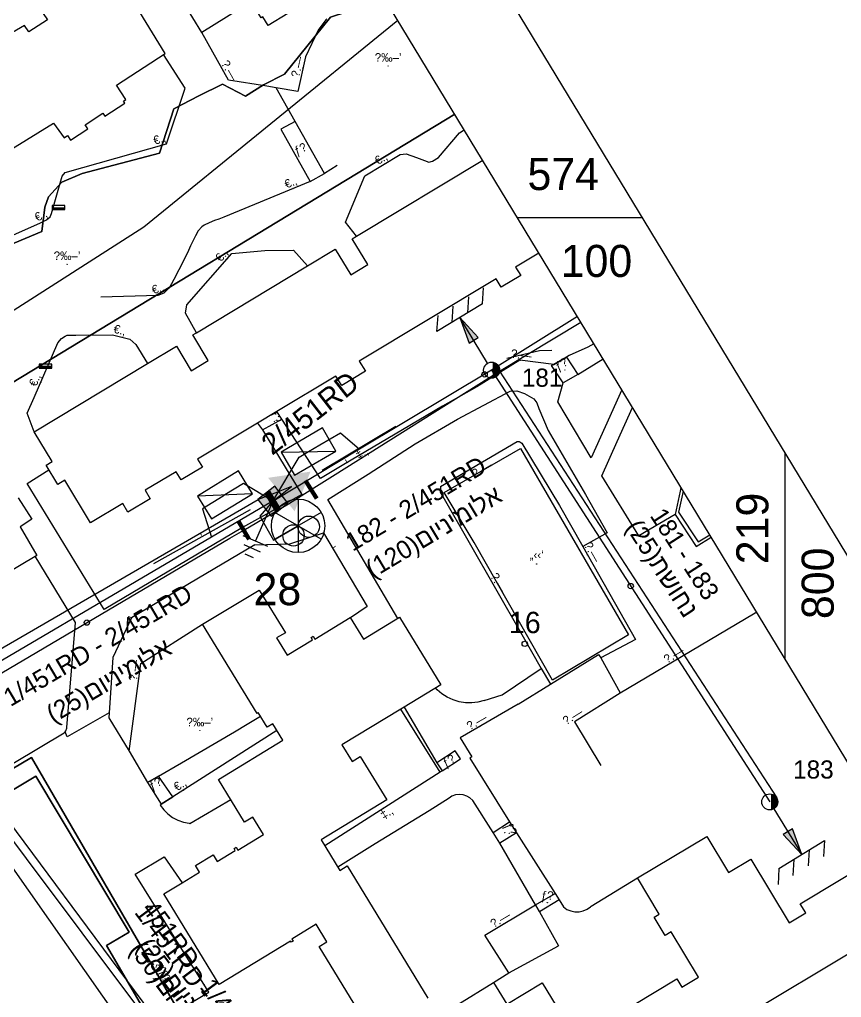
# Model space of a CAD drawing. Header units: metres. Extents: x 218299 to 220222, y 572714 to 574340.
# Drawn here: x 219728.4 to 219805.3, y 574027 to 574118.5 of the extents above; entities that cross this region are included whole.
import ezdxf
from ezdxf.enums import TextEntityAlignment as Align

# ---------------------------------------------------------------- set-up
doc = ezdxf.new("R2010")
doc.units = ezdxf.units.M
doc.header["$MEASUREMENT"] = 0
for name, color, linetype in [('1201', 7, 'Continuous'), ('1202', 7, 'Continuous'), ('1602', 44, 'Continuous'), ('1603', 44, 'Continuous'), ('6011', 10, 'Continuous'), ('6021', 110, 'Continuous'), ('6031', 254, 'Continuous'), ('6051', 100, 'CABLEAIREXIST'), ('6091', 102, 'CABLEUNDEXIST03'), ('6201', 7, 'Continuous'), ('6311', 7, 'Continuous'), ('6370', 7, 'Continuous'), ('6501', 7, 'Continuous'), ('6503', 7, 'Continuous'), ('6512', 7, 'Continuous'), ('6515', 7, 'Continuous'), ('65231', 1, 'Continuous'), ('6543', 7, 'Continuous'), ('6561', 7, 'Continuous'), ('6590', 7, 'Continuous'), ('6592', 7, 'Continuous'), ('6593', 7, 'Continuous'), ('6901', 3, 'Continuous'), ('A_POINTS', 2, 'Continuous'), ('M2200', 253, 'Continuous'), ('M2207', 253, 'Continuous'), ('M2401', 7, 'Continuous'), ('M2404', 7, 'Continuous'), ('M2407', 253, 'Continuous'), ('M2408', 253, 'Continuous'), ('M2412', 253, 'Continuous'), ('M2420', 253, 'Continuous'), ('M2601', 253, 'Continuous'), ('M2602', 253, 'Continuous'), ('M2604', 253, 'Continuous'), ('M2605', 253, 'Continuous'), ('M2804', 253, 'Continuous'), ('M5202', 253, 'Continuous')]:
    doc.layers.add(name, color=color, linetype=linetype)
doc.styles.add('HEBTXT', font='HEBTXT')
doc.styles.add('MAVAT_HEBTXT', font='HEBTXT')
doc.linetypes.add('CABLEAIREXIST', pattern='A,0.001,[202,elecad.shx,S=0.8,R=0,X=0,Y=0],-0.8,[203,elecad.shx,S=0.8,R=0,X=0,Y=0],-0.8', length=1.601)
doc.linetypes.add('CABLEUNDEXIST03', pattern='A,3.5,[222,elecad.shx,S=0.01,R=0,X=0,Y=0],1.5', length=5)

# ---------------------------------------------------------------- blocks, each defined once
blk = doc.blocks.new('6901')
at = {"layer": 'A_POINTS'}
blk.add_circle((0, 0), 0.25, dxfattribs=at)
at = {"color": 0, "style": 'HEBTXT', "flags": 1}
blk.add_attdef('CODE', (-2.918, 6.399), '', height=1.7, dxfattribs=at)
at = {"color": 0, "style": 'HEBTXT'}
for tag, p in [('PATH', (0.169, 4.708)), ('HTCH', (0.169, 2.708))]:
    blk.add_attdef(tag, text='', height=1.7, dxfattribs=at).set_placement(p, align=Align.MIDDLE_CENTER)
blk = doc.blocks.new('6515')
at = {"color": 0, "const_width": 0.4}
blk.add_lwpolyline([(0, 1), (0, -1)], dxfattribs=at)
at = {"color": 0, "style": 'HEBTXT', "flags": 1}
for tag, p in [('POLE_NUM', (0.583, 1.177)), ('POLE_TYPE', (0.591, -1.226))]:
    blk.add_attdef(tag, p, '', height=1.7, dxfattribs=at)
blk = doc.blocks.new('6201')
at = {"color": 0}
blk.add_solid([(-2, 1), (2, 1), (0, 4.464)], dxfattribs=at)
at = {"color": 0, "style": 'HEBTXT'}
for tag, p, height in [('TRN_NAME', (2.777, 4.893), 3), ('POWER', (2.777, 1.493), 2)]:
    blk.add_attdef(tag, p, '', height=height, dxfattribs=at)
blk = doc.blocks.new('6503')
at = {"color": 0}
blk.add_line((-2.25, 1.25), (2.25, -1.25), dxfattribs=at)
blk.add_lwpolyline([(-2.25, -1.25), (2.25, -1.25), (2.25, 1.25), (-2.25, 1.25)], close=True, dxfattribs=at)
at = {"color": 0, "style": 'HEBTXT', "flags": 1}
blk.add_attdef('FUSE_SIZE', text='', height=1.5, dxfattribs=at).set_placement((0, 2.782), align=Align.MIDDLE_CENTER)
for tag, p in [('POLE_NUM', (-6.276, -3.363)), ('POLE_TYPE', (-6.276, -5.796))]:
    blk.add_attdef(tag, p, '', height=1.7, dxfattribs=at)
blk = doc.blocks.new('6590')
at = {"color": 0}
for points in [[(0, 2.5), (0, -2.5)], [(2.165, -1.25), (-2.165, 1.25)], [(2.165, 1.25), (-2.165, -1.25)]]:
    blk.add_lwpolyline(points, dxfattribs=at)
blk.add_circle((0, 0), 2.5, dxfattribs=at)
at = {"color": 0, "style": 'HEBTXT'}
blk.add_attdef('CENT_NAME', (2.5, 3), '', height=3, dxfattribs=at)
at = {"color": 0, "style": 'HEBTXT', "flags": 1}
blk.add_attdef('MAP_TYPE', (2.875, -1.593), '', height=3, dxfattribs=at)
blk = doc.blocks.new('6593')
at = {"color": 0, "const_width": 0.4}
blk.add_lwpolyline([(0, 1), (0, -1)], dxfattribs=at)
at = {"color": 0, "style": 'HEBTXT', "flags": 1}
for tag, p in [('POLE_NUM', (0.583, 1.177)), ('POLE_TYPE', (0.591, -1.226))]:
    blk.add_attdef(tag, p, '', height=1.7, dxfattribs=at)
blk = doc.blocks.new('6311')
at = {"color": 0}
for p, q in [((0.188, -0.726), (0.188, 0.726)), ((0.219, -0.717), (0.219, 0.717)), ((0.25, -0.707), (0.25, 0.707)), ((0.281, -0.695), (0.281, 0.695)), ((0.312, -0.682), (0.312, 0.682)), ((0.344, -0.667), (0.344, 0.667)), ((0.375, -0.65), (0.375, 0.65)), ((0.406, -0.63), (0.406, 0.63)), ((0.438, -0.609), (0.438, 0.609)), ((0.469, -0.585), (0.469, 0.585)), ((0.5, -0.559), (0.5, 0.559)), ((0.531, -0.529), (0.531, 0.529)), ((0.562, -0.496), (0.562, 0.496)), ((0.594, -0.458), (0.594, 0.458)), ((0.625, -0.415), (0.625, 0.415)), ((0.656, -0.363), (0.656, 0.363)), ((0.688, -0.3), (0.688, 0.3)), ((0.719, -0.214), (0.719, 0.214))]:
    blk.add_line(p, q, dxfattribs=at)
blk.add_circle((0, 0), 0.75, dxfattribs=at)
at = {"color": 0, "style": 'HEBTXT'}
blk.add_attdef('POLE_NUM', (1.75, 1.75), '', height=1.7, dxfattribs=at)
at = {"color": 0, "style": 'HEBTXT', "flags": 1}
blk.add_attdef('MAP_TYPE', (1.734, -1.264), '', height=1.7, dxfattribs=at)
blk = doc.blocks.new('6370')
at = {"color": 0}
blk.add_lwpolyline([(-1, -1), (1, -1), (1, 1), (-1, 1)], close=True, dxfattribs=at)
for points in [[(-0.991, 1.013), (1.003, 1.013), (-0.991, -1.013)], [(-0.991, -1.013), (1.003, -1.013), (1.003, 1.013)]]:
    blk.add_solid(points, dxfattribs=at)
at = {"color": 0, "style": 'HEBTXT'}
blk.add_attdef('POLE_NUM', (2.033, 2.706), '', height=2, dxfattribs=at)
at = {"color": 0, "style": 'HEBTXT', "flags": 1}
blk.add_attdef('MAP_TYPE', (2.063, -0.224), '', height=2, dxfattribs=at)
blk = doc.blocks.new('6543')
at = {"color": 0}
for p, q in [((5.75, 2.486), (6.979, 1.626)), ((5.75, 0.813), (6.979, -0.048)), ((5.75, -0.901), (6.979, -1.761)), ((5.75, -2.514), (6.979, -3.374))]:
    blk.add_line(p, q, dxfattribs=at)
for points in [[(5.75, -2.514), (5.75, 2.486)], [(0.75, -0.014), (5.75, -0.014), (3.25, 0.486), (3.25, -0.514), (5.75, -0.014)]]:
    blk.add_lwpolyline(points, dxfattribs=at)
blk.add_solid([(3.25, -0.514), (3.25, 0.486), (5.75, -0.014)], dxfattribs=at)
blk = doc.blocks.new('6561')
at = {"color": 0}
blk.add_line((0, 0), (-1.62, -3.72), dxfattribs=at)
at = {"color": 0, "flags": 128}
for points in [[(-2.812, -3.202), (-0.519, -4.199)], [(-2.718, -4.061), (-1.185, -4.727)], [(-2.624, -4.919), (-1.851, -5.255)]]:
    blk.add_lwpolyline(points, dxfattribs=at)
at = {"color": 0, "style": 'HEBTXT'}
for tag, p in [('TYPE', (1.691, -1.644)), ('DESC', (1.691, -4.209))]:
    blk.add_attdef(tag, p, '', height=1.5, dxfattribs=at)
blk = doc.blocks.new('1603')
at = {"layer": 'A_POINTS'}
blk.add_circle((0, 0), 0.25, dxfattribs=at)
at = {"color": 0, "style": 'HEBTXT'}
blk.add_attdef('PARCEL_NUM', text='', height=2, dxfattribs=at).set_placement((0, 1), align=Align.CENTER)
at = {"color": 0, "style": 'HEBTXT', "flags": 1}
blk.add_attdef('LOT_NUM', text='', height=2, dxfattribs=at).set_placement((0, -2.5), align=Align.CENTER)
blk = doc.blocks.new('M2804')
blk.add_circle((0, 0), 0.025)
at = {"style": 'MAVAT_HEBTXT'}
blk.add_attdef('NAME', text='', height=0.8, dxfattribs=at).set_placement((0, 1.59), align=Align.MIDDLE)
blk = doc.blocks.new('M2207')
blk.add_circle((0, 0), 0.025)
at = {"style": 'MAVAT_HEBTXT'}
blk.add_attdef('NAME', text='', height=0.8, dxfattribs=at).set_placement((0, 1.59), align=Align.MIDDLE)
blk = doc.blocks.new('M2408')
blk.add_circle((0, 0), 0.025)
at = {"style": 'MAVAT_HEBTXT'}
blk.add_attdef('NAME', text='', height=0.8, dxfattribs=at).set_placement((0, 1.59), align=Align.MIDDLE)
blk = doc.blocks.new('M2412')
blk.add_circle((0, 0), 0.025)
at = {"style": 'MAVAT_HEBTXT'}
blk.add_attdef('NAME', text='', height=0.8, dxfattribs=at).set_placement((0, 1.59), align=Align.MIDDLE)
blk = doc.blocks.new('M2601')
blk.add_circle((0, 0), 0.025)
at = {"style": 'MAVAT_HEBTXT'}
blk.add_attdef('NAME', text='', height=0.8, dxfattribs=at).set_placement((0, 1.59), align=Align.MIDDLE)
blk = doc.blocks.new('M2602')
blk.add_circle((0, 0), 0.025)
at = {"style": 'MAVAT_HEBTXT'}
blk.add_attdef('NAME', text='', height=0.8, dxfattribs=at).set_placement((0, 1.59), align=Align.MIDDLE)
blk = doc.blocks.new('M2604')
blk.add_circle((0, 0), 0.025)
at = {"style": 'MAVAT_HEBTXT'}
blk.add_attdef('NAME', text='', height=0.8, dxfattribs=at).set_placement((0, 1.59), align=Align.MIDDLE)
blk = doc.blocks.new('M2605')
blk.add_circle((0, 0), 0.025)
at = {"style": 'MAVAT_HEBTXT'}
blk.add_attdef('NAME', text='', height=0.8, dxfattribs=at).set_placement((0, 1.59), align=Align.MIDDLE)
blk = doc.blocks.new('M5202')
blk.add_lwpolyline([(-2, -0.53), (2, -0.53), (2, 0.67), (-2, 0.67)], close=True)
for points in [[(-2, 0), (2, 0)], [(-2, -0.33), (2, -0.33)]]:
    blk.add_lwpolyline(points)
at = {"style": 'MAVAT_HEBTXT', "flags": 1}
for tag, p in [('MARK', (0, 1.92)), ('HEIGHT', (0, -1.78)), ('NAME', (0, -4.35))]:
    blk.add_attdef(tag, text='', height=0.8, dxfattribs=at).set_placement(p, align=Align.MIDDLE)
blk = doc.blocks.new('111')
at = {"layer": 'M2200'}
for points in [[(219759.275, 574125.852, 610.455), (219755.82, 574123.722, 610.455), (219756.734, 574122.238, 610.455), (219756.497, 574122.092, 610.455), (219756.883, 574121.466, 609.615), (219754.399, 574119.936, 609.72), (219753.993, 574120.595, 610.35), (219752.932, 574119.941, 610.245), (219753.452, 574119.098, 602.055), (219751.617, 574117.967, 602.055), (219751.119, 574118.775, 610.35), (219750.956, 574118.674, 610.35), (219750.032, 574120.173, 610.35), (219745.41, 574117.324, 610.35), (219743.725, 574120.057, 610.392), (219741.168, 574124.206, 610.455), (219743.188, 574125.452, 610.455), (219742.566, 574126.461, 610.507)], [(219722.456, 574103.243, 608.978), (219731.53, 574108.823, 608.9), (219732.525, 574107.465, 608.873), (219732.843, 574107.676, 608.873), (219733.13, 574107.243, 606.983), (219734.739, 574108.308, 606.983), (219734.493, 574108.68, 608.873), (219736.149, 574109.777, 608.926), (219736.344, 574109.483, 608.243), (219738.199, 574110.71, 608.243), (219738.075, 574110.896, 608.978), (219738.311, 574111.053, 608.978), (219737.424, 574112.376, 608.952), (219741.976, 574115.335, 608.821), (219737.828, 574122.153, 608.9), (219735.831, 574120.846, 608.978), (219735.124, 574121.914, 609.031), (219730.751, 574119.221, 608.905), (219730.64, 574119.153, 608.902), (219730.552, 574119.098, 608.9), (219730.959, 574118.483, 608.952), (219729.22, 574117.376, 608.952), (219728.816, 574117.966, 608.978), (219724.14, 574115.241, 608.952)], [(219729.711, 574079.945, 609.195), (219740.328, 574086.335, 609.362), (219743.029, 574087.961, 609.405), (219744.415, 574085.658, 609.405), (219746.015, 574086.622, 609.72), (219744.576, 574089.013, 609.72), (219744.857, 574089.182, 609.72), (219744.912, 574089.215, 609.72), (219755.297, 574095.465, 609.72), (219757.904, 574097.035, 609.72), (219759.353, 574094.628, 609.72), (219760.944, 574095.586, 610.14), (219759.492, 574097.998, 610.14), (219759.902, 574098.244, 610.14), (219771.707, 574105.35, 610.14)], [(219776.97, 574096.67, 610.192), (219774.789, 574095.357, 610.192), (219775.264, 574094.568, 608.512), (219773.445, 574093.473, 608.512), (219772.969, 574094.264, 610.087), (219760.154, 574086.551, 609.772), (219760.723, 574085.605, 600.952), (219758.508, 574084.272, 600.952), (219757.97, 574085.166, 609.772), (219752.449, 574081.843, 609.593), (219750.634, 574080.751, 609.535), (219745.022, 574077.373, 609.352), (219745.463, 574076.64, 605.572), (219743.467, 574075.439, 605.572), (219743, 574076.214, 609.247), (219740.113, 574074.477, 609.247), (219740.589, 574073.686, 605.467), (219738.499, 574072.428, 605.467), (219738.013, 574073.235, 609.247), (219734.99, 574071.415, 609.247), (219732.585, 574075.41, 609.352), (219731.928, 574075.014, 608.827), (219730.84, 574076.821, 608.827), (219731.392, 574077.153, 609.352), (219729.711, 574079.945, 609.195)], [(219728.208, 574073.764, 606.89), (219729.512, 574071.773, 606.89), (219728.403, 574071.063, 609.065), (219729.972, 574068.382, 609.065), (219726.893, 574066.534, 609.065)], [(219769.373, 574026.363, 608.55), (219772.724, 574028.406, 607.35), (219772.724, 574028.406, 607.35), (219773.966, 574026.371, 607.35), (219777.259, 574028.379, 607.275), (219781.096, 574022.087, 607.275)], [(219763.983, 574019.363, 608.625), (219756.409, 574031.783, 608.55), (219757.117, 574032.214, 608.55), (219756.115, 574033.858, 608.55), (219753.843, 574032.472, 608.55), (219753.952, 574032.293, 608.55), (219753.77, 574032.182, 608.55), (219753.711, 574032.279, 608.55), (219747.045, 574028.213, 607.2), (219741.867, 574036.704, 607.2), (219743.587, 574037.753, 607.2), (219745.192, 574038.732, 607.2), (219744.814, 574039.351, 605.7), (219746.485, 574040.371, 605.7), (219746.865, 574039.749, 607.2), (219748.539, 574040.77, 608.55), (219748.432, 574040.947, 608.55), (219748.625, 574041.065, 608.55), (219748.794, 574040.788, 608.55), (219751.186, 574042.247, 608.55), (219750.184, 574043.89, 608.55), (219749.41, 574043.418, 608.55), (219746.975, 574047.41, 608.55), (219752.993, 574051.08, 608.625), (219752.05, 574052.625, 608.325), (219751.524, 574052.305, 607.65), (219750.695, 574053.665, 608.625), (219750.586, 574053.599, 608.625), (219745.487, 574061.958, 608.7), (219745.487, 574061.958, 608.7), (219750.783, 574065.135, 608.775), (219753.236, 574061.124, 608.775), (219752.393, 574060.666, 608.775), (219753.387, 574059.036, 608.625), (219755.767, 574060.487, 608.625), (219755.64, 574060.696, 608.625), (219755.833, 574060.813, 608.625), (219755.992, 574060.553, 608.625), (219759.313, 574062.578, 607.425), (219760.558, 574060.536, 607.425), (219763.93, 574062.592, 607.35), (219767.779, 574056.28, 607.35), (219764.338, 574054.182, 607.824), (219764.043, 574054.002, 607.865), (219758.532, 574050.641, 608.625), (219759.481, 574049.084, 608.625), (219760.25, 574049.553, 608.625), (219762.724, 574045.496, 608.7), (219756.594, 574041.758, 608.7), (219758.339, 574038.896, 608.7), (219759.029, 574039.317, 608.7), (219766.577, 574026.939, 608.625)], [(219813.859, 574035.834, 612.064), (219788.991, 574020.932, 611.242), (219785.779, 574026.29, 611.452), (219789.89, 574028.754, 611.347), (219790.351, 574027.985, 611.347), (219791.902, 574028.915, 611.347), (219789.358, 574033.162, 610.087), (219788.788, 574032.82, 607.567), (219787.757, 574034.54, 607.567), (219788.226, 574034.82, 609.982), (219786.197, 574038.205, 610.087), (219792.677, 574042.088, 609.982), (219794.708, 574038.699, 610.087), (219796.812, 574039.96, 609.982), (219800.387, 574033.994, 611.347), (219801.946, 574034.928, 611.347), (219801.431, 574035.788, 611.452), (219808.64, 574040.108, 611.749), (219810.567, 574041.263, 611.828)]]:
    blk.add_polyline3d(points, dxfattribs=at)
at = {"layer": 'M2207'}
blk.add_polyline3d([(219778.251, 574056.713, 598.8), (219770.917, 574069.586, 598.695), (219768.087, 574074.253, 598.695), (219775.231, 574078.393, 598.8), (219785.356, 574060.931, 598.8)], close=True, dxfattribs=at)
at = {"layer": 'M2401'}
blk.add_polyline3d([(219686.806, 574021.969, 595.067), (219729.891, 574047.72, 595.067), (219738.61, 574033.125, 595.067), (219736.501, 574031.862, 595.067), (219740.085, 574025.736, 595.067), (219745.072, 574017.212, 595.067), (219743.164, 574016.024, 595.067), (219743.6, 574015.329, 595.067), (219751.518, 574002.693, 595.067), (219752.242, 574001.539, 595.067), (219742.301, 573995.665, 595.067), (219740.691, 573994.714, 595.067), (219739.336, 573993.878, 595.067), (219728.934, 573987.464, 595.067), (219728.159, 573988.722, 595.067)], dxfattribs=at)
at = {"layer": 'M2404'}
blk.add_polyline3d([(219728.159, 573988.722, 593.529), (219728.934, 573987.464, 593.529), (219739.336, 573993.878, 593.529), (219740.691, 573994.714, 593.529), (219742.301, 573995.665, 593.529), (219752.242, 574001.539, 593.529), (219751.518, 574002.693, 593.529), (219743.6, 574015.329, 593.529), (219743.164, 574016.024, 593.529), (219745.072, 574017.212, 593.529), (219740.085, 574025.736, 593.529), (219736.501, 574031.862, 593.529), (219738.61, 574033.125, 593.529), (219729.891, 574047.72, 593.529), (219686.806, 574021.969, 593.529)], dxfattribs=at)
at = {"layer": 'M2407'}
for points in [[(219782.116, 574088.183, 596.139), (219781.559, 574087.863, 596.126), (219779.807, 574087.071, 596.126)], [(219780.622, 574085.307, 596.021), (219782.967, 574086.781, 596.11)], [(219783.171, 574080.409, 595.765), (219781.864, 574077.523, 595.601), (219778.725, 574082.757, 595.496), (219779.232, 574084.515, 595.496)], [(219763.757, 574062.487, 595.286), (219757.222, 574073.613, 595.076), (219760.982, 574075.993, 595.076), (219765.398, 574078.809, 595.181), (219769.356, 574081.125, 595.181), (219774.267, 574083.736, 595.496), (219774.906, 574083.787, 595.496), (219775.625, 574083.524, 595.496), (219776.496, 574083.035, 595.496), (219776.763, 574082.665, 595.496), (219776.956, 574082.114, 595.496), (219777.819, 574080.063, 595.496), (219781.314, 574074.075, 595.601), (219783.347, 574070.504, 595.601), (219781.073, 574069.208, 595.601)], [(219784.735, 574083.864, 595.96), (219783.171, 574080.409, 595.765)], [(219784.295, 574079.043, 595.785), (219785.726, 574082.23, 595.968)], [(219751.103, 574080.121, 595.181), (219753.638, 574075.933, 595.076), (219754.767, 574074.066, 594.971), (219749.223, 574070.977, 594.971)], [(219789.72, 574072.221, 595.601), (219786.322, 574070.22, 595.601), (219782.852, 574075.83, 595.601), (219784.295, 574079.043, 595.785)], [(219749.223, 574070.977, 594.971), (219736.269, 574063.326, 594.746), (219729.072, 574075.105, 594.971), (219731.096, 574076.397, 594.971)], [(219771.835, 574054.798, 595.391), (219773.536, 574055.339, 595.391), (219777.183, 574057.795, 595.496)], [(219771.835, 574054.798, 595.391), (219771.262, 574054.652, 595.391), (219770.674, 574054.585, 595.391), (219770.082, 574054.598, 595.391), (219769.498, 574054.691, 595.391), (219768.931, 574054.861, 595.391), (219768.393, 574055.107, 595.391), (219767.892, 574055.422, 595.391), (219767.439, 574055.802, 595.391), (219767.281, 574055.976, 595.391)], [(219748.461, 574051.881, 595.322), (219749.647, 574052.577, 595.37)], [(219743.506, 574048.974, 595.12), (219748.461, 574051.881, 595.322)], [(219741.371, 574047.721, 595.033), (219743.506, 574048.974, 595.12)], [(219770.687, 574049.527, 596.008), (219770.495, 574049.407, 596.008), (219774.22, 574043.435, 595.991)], [(219768.571, 574045.67, 595.991), (219766.699, 574044.463, 595.991)], [(219772.678, 574042.447, 595.991), (219770.765, 574045.433, 595.991), (219770.509, 574045.679, 595.991), (219770.205, 574045.862, 595.991), (219769.867, 574045.973, 595.991), (219769.513, 574046.006, 595.991), (219769.161, 574045.959, 595.991), (219768.828, 574045.834, 595.991), (219768.571, 574045.67, 595.991)], [(219774.862, 574042.433, 596.441), (219778.478, 574036.731, 596.441)], [(219776.659, 574035.672, 596.441), (219773.32, 574041.446, 596.441)], [(219761.652, 574041.38, 596.141), (219758.156, 574039.196, 596.141)], [(219778.864, 574036.134, 596.666), (219779.272, 574035.48, 596.891), (219779.592, 574035.258, 597.008), (219779.95, 574035.108, 597.128), (219780.331, 574035.033, 597.247), (219780.72, 574035.038, 597.361), (219781.104, 574035.121, 597.466), (219781.467, 574035.28, 597.556), (219781.794, 574035.509, 597.629), (219781.853, 574035.562, 597.641), (219786.197, 574038.205, 597.641)], [(219774.156, 574029.303, 597.358), (219778.788, 574031.849, 597.358)]]:
    blk.add_polyline3d(points, dxfattribs=at)
at = {"layer": 'M2408'}
for points in [[(219736.738, 574053.658, 594.553), (219732.799, 574051.407, 594.553), (219732.607, 574051.883, 594.553)], [(219752.185, 574013.29, 595.06), (219744.24, 574026.409, 595.06), (219746.079, 574027.514, 595.06), (219743.862, 574031.046, 595.06), (219739.162, 574038.536, 595.06), (219741.877, 574040.179, 595.06), (219743.587, 574037.753, 595.06)]]:
    blk.add_polyline3d(points, dxfattribs=at)
at = {"layer": 'M2412'}
for points in [[(219756.888, 574104.126, 595.777), (219754.156, 574108.98, 595.668), (219752.798, 574108.271, 594.408), (219755.553, 574103.374, 594.408), (219755.553, 574103.374, 594.408)], [(219778.364, 574086.232, 595.706), (219779.562, 574086.929, 596.021), (219780.622, 574085.307, 596.021), (219779.232, 574084.515, 595.496), (219778.15, 574086.138, 595.496)], [(219751.103, 574080.121, 595.181), (219752.904, 574081.139, 595.286), (219752.449, 574081.843, 595.391), (219750.634, 574080.751, 595.391)], [(219769.618, 574049.342, 595.858), (219769.127, 574050.094, 595.408), (219767.419, 574048.98, 595.408), (219767.419, 574048.98, 595.408), (219767.909, 574048.228, 595.858), (219767.909, 574048.228, 595.858), (219769.618, 574049.342, 595.858)], [(219742.697, 574045.778, 594.995), (219741.371, 574047.721, 595.033), (219741.371, 574047.721, 595.033), (219740.336, 574047.123, 594.77), (219740.336, 574047.123, 594.77), (219740.336, 574047.123, 594.77), (219740.336, 574047.123, 594.77), (219741.622, 574045.093, 594.77)], [(219773.32, 574041.446, 596.441), (219772.678, 574042.447, 595.991), (219774.22, 574043.435, 595.991), (219774.862, 574042.433, 596.441), (219773.32, 574041.446, 596.441)], [(219778.864, 574036.134, 596.666), (219777.025, 574035.034, 596.666), (219776.659, 574035.672, 596.441), (219778.478, 574036.731, 596.441)]]:
    blk.add_polyline3d(points, close=True, dxfattribs=at)
at = {"layer": 'M2420'}
blk.add_lwpolyline([(219583.3, 574013), (219588.91, 573991.12), (219595.59, 573991.19), (219610.7, 574003.62), (219618.5, 574005.81), (219622.09, 574008), (219622.91, 574014.38), (219627.41, 574021.12), (219642.5, 574031.19), (219683.59, 574060.19), (219704.09, 574076.19), (219720.7, 574086.81), (219740, 574099.12), (219763.761, 574118.454)], dxfattribs=at)
at = {"layer": 'M2601'}
for points in [[(219771.154, 574084.165, 595.965), (219767.952, 574082.343, 596.07)], [(219767.952, 574082.343, 596.07), (219764.189, 574080.119, 595.965), (219758.71, 574076.883, 595.86), (219756.511, 574075.569, 595.755), (219752.904, 574081.139, 596.221), (219752.449, 574081.843, 596.28)], [(219790.483, 574074.385, 598.47), (219790.034, 574072.411, 598.436), (219791.859, 574069.646, 598.331), (219792.958, 574070.303, 598.331)], [(219740.91, 574067.631, 595.622), (219749.984, 574072.662, 595.622)], [(219750.372, 574069.353, 595.807), (219753.66, 574069.451, 595.65), (219756.794, 574070.488, 595.65), (219760.893, 574063.588, 595.65), (219759.336, 574062.539, 595.65)], [(219750.372, 574069.353, 595.858), (219738.845, 574062.54, 595.408), (219737.069, 574058.836, 595.258), (219736.767, 574054.122, 595.258), (219736.738, 574053.658, 595.258), (219736.708, 574053.193, 595.258), (219738.599, 574050.047, 595.108)], [(219749.647, 574052.577, 595.708), (219749.647, 574052.577, 595.708), (219750.893, 574053.34, 595.708)], [(219767.713, 574048.102, 596.934), (219764.043, 574054.002, 596.934)]]:
    blk.add_polyline3d(points, dxfattribs=at)
at = {"layer": 'M2602'}
for points in [[(219732.352, 574103.865, 595.165), (219732.631, 574104.201, 595.177), (219742.105, 574106.886, 594.967), (219743.855, 574112.095, 594.967), (219741.832, 574115.241, 594.967)], [(219766.254, 574105.321, 596.017), (219766.661, 574105.169, 596.017), (219767.011, 574105.264, 596.017), (219767.569, 574105.604, 596.017), (219769.534, 574107.918, 596.017), (219769.97, 574108.215, 596.017)], [(219759.902, 574098.244, 596.017), (219758.874, 574099.558, 596.017), (219760.659, 574103.884, 596.017), (219763.965, 574105.885, 596.017), (219764.537, 574105.963, 596.017), (219765.511, 574105.599, 596.017)], [(219765.511, 574105.599, 596.017), (219766.254, 574105.321, 596.017)], [(219726.298, 574097.723, 594.967), (219730.302, 574099.502, 594.886), (219730.862, 574099.779, 594.897), (219731.212, 574100.073, 594.897), (219731.333, 574100.384, 594.897), (219732.352, 574103.865, 595.165)], [(219755.553, 574103.374, 595.128), (219747.464, 574100.028, 595.657)], [(219747.464, 574100.028, 595.657), (219747.018, 574099.844, 595.657), (219746.606, 574099.714, 596.017), (219746.113, 574099.502, 596.017), (219745.623, 574099.275, 596.017), (219745.405, 574099.136, 596.017), (219745.068, 574098.745, 596.017), (219744.826, 574098.292, 596.017), (219744.594, 574097.836, 596.017), (219744.357, 574097.345, 596.017)], [(219744.357, 574097.345, 596.017), (219744.151, 574096.919, 596.017), (219743.715, 574096, 596.017), (219743.262, 574095.087, 596.017), (219742.809, 574094.212, 596.017), (219742.57, 574093.78, 596.017), (219742.442, 574093.565, 596.017), (219742.308, 574093.35, 596.017), (219741.863, 574092.907, 596.017), (219741.285, 574092.714, 596.017), (219735.973, 574092.547, 596.017)], [(219744.912, 574089.215, 595.597), (219743.881, 574091.049, 595.597), (219744.01, 574091.837, 595.597), (219748.225, 574096.638, 595.807), (219751.315, 574096.899, 595.807), (219753.983, 574096.944, 595.807), (219755.297, 574095.465, 595.807)], [(219733.633, 574089.003, 595.387), (219737.042, 574089.015, 595.387), (219738.664, 574088.629, 595.387), (219739.233, 574088.112, 595.387), (219740.328, 574086.335, 595.387)], [(219729.711, 574079.945, 595.177), (219729.064, 574081.681, 595.387), (219729.734, 574083.154, 595.387), (219731.945, 574088.262, 595.387), (219732.27, 574088.691, 595.387), (219732.621, 574088.892, 595.387)], [(219732.621, 574088.892, 595.387), (219732.807, 574089, 595.387), (219733.633, 574089.003, 595.387)], [(219733.6, 574062.087, 595.678), (219729.828, 574068.295, 595.678)], [(219709.103, 574037.787, 594.928), (219709.103, 574037.787, 594.928), (219732.531, 574051.791, 594.928), (219732.531, 574051.791, 594.928), (219732.607, 574051.883, 594.928), (219732.682, 574051.976, 594.928), (219732.764, 574052.2, 594.928), (219732.774, 574052.274, 594.928), (219733.6, 574062.087, 594.928), (219733.6, 574062.087, 594.928)], [(219778.038, 574056.315, 596.209), (219782.534, 574059.099, 596.178), (219782.754, 574058.786, 596.178)], [(219752.44, 574051.986, 595.705), (219742.697, 574045.778, 595.574), (219741.622, 574045.093, 595.559), (219741.508, 574045.021, 595.558), (219741.843, 574044.581, 595.558), (219742.237, 574044.193, 595.558), (219742.683, 574043.867, 595.558), (219743.172, 574043.608, 595.558), (219743.693, 574043.422, 595.558), (219744.235, 574043.314, 595.558), (219744.301, 574043.306, 595.558), (219748.119, 574045.534, 595.558)]]:
    blk.add_polyline3d(points, dxfattribs=at)
at = {"layer": 'M2604'}
for points in [[(219773.973, 574086.824, 597.277), (219777.033, 574087.567, 597.277), (219778.168, 574087.582, 597.277)], [(219763.568, 574080.439, 596.857), (219756.678, 574076.326, 596.437)], [(219767.909, 574048.228, 597.208), (219767.713, 574048.102, 597.208), (219756.94, 574041.19, 597.208)], [(219766.699, 574044.463, 597.058), (219766.699, 574044.463, 597.058), (219766.699, 574044.463, 597.058), (219761.652, 574041.38, 597.058), (219761.652, 574041.38, 597.058)]]:
    blk.add_polyline3d(points, dxfattribs=at)
at = {"layer": 'M2605'}
for points in [[(219757.11, 574118.589, 596.021), (219757.034, 574118.493, 596.021), (219756.315, 574117.533, 596.021), (219755.115, 574115.045, 596.021), (219754.393, 574111.803, 595.811), (219752.382, 574112.132, 595.877), (219751.502, 574112.276, 595.905)], [(219751.502, 574112.276, 595.905), (219747.908, 574112.864, 596.021), (219745.41, 574117.324, 596.021)], [(219755.804, 574106.052, 595.734), (219754.156, 574108.98, 595.668), (219752.382, 574112.132, 595.597)], [(219758.069, 574104.851, 595.777), (219756.888, 574104.126, 595.777), (219755.804, 574106.052, 595.734)], [(219779.807, 574087.071, 596.07), (219779.807, 574087.071, 596.07), (219779.807, 574087.071, 596.07), (219779.562, 574086.929, 596.07), (219778.364, 574086.232, 596.07), (219778.364, 574086.232, 596.07), (219775.164, 574086.639, 595.965), (219771.154, 574084.165, 595.755), (219771.154, 574084.165, 595.755)], [(219767.755, 574074.829, 595.833), (219767.755, 574074.829, 595.833), (219767.755, 574074.829, 595.833), (219774.927, 574079.042, 595.439)], [(219774.927, 574079.042, 595.465), (219775.055, 574079.039, 595.64), (219775.121, 574079.032, 595.72), (219775.192, 574079.009, 595.776), (219775.28, 574078.951, 595.786), (219775.373, 574078.88, 595.776), (219778.885, 574073.06, 595.881), (219781.073, 574069.208, 595.913), (219786.005, 574060.519, 595.875), (219782.754, 574058.786, 595.965)], [(219767.755, 574074.829, 595.807), (219767.73, 574074.302, 595.807), (219767.983, 574073.88, 595.807), (219775.353, 574060.964, 596.017), (219777.183, 574057.795, 596.017), (219778.038, 574056.315, 596.017)], [(219790.184, 574074.379, 597.16), (219789.72, 574072.221, 597.125), (219791.674, 574069.215, 597.125), (219793.096, 574070.075, 597.125)], [(219790.264, 574074.747, 597.165), (219790.184, 574074.379, 597.16)], [(219797.061, 574062.892, 597.08), (219784.581, 574055.48, 596.915)], [(219797.348, 574063.063, 597.084), (219797.061, 574062.892, 597.08)], [(219738.599, 574050.047, 595.108), (219739.7, 574058.277, 595.033), (219745.487, 574061.958, 595.108)], [(219782.754, 574058.786, 595.965), (219784.563, 574055.514, 595.965)], [(219775.029, 574054.452, 596.017), (219778.038, 574056.315, 595.996)], [(219784.57, 574055.473, 597.225), (219780.309, 574052.808, 597.33), (219782.751, 574048.704, 597.33)], [(219784.563, 574055.514, 595.965), (219784.581, 574055.48, 595.965)], [(219784.581, 574055.48, 597.225), (219784.57, 574055.473, 597.225)], [(219775.029, 574054.452, 596.008), (219769.6, 574051.307, 596.008), (219770.687, 574049.527, 596.008)], [(219764.338, 574054.182, 596.008), (219767.419, 574048.98, 596.008), (219767.909, 574048.228, 596.008), (219767.909, 574048.228, 596.008)], [(219738.599, 574050.047, 595.108), (219740.336, 574047.123, 595.108), (219740.336, 574047.123, 595.108), (219740.336, 574047.123, 595.108), (219741.371, 574047.721, 595.033), (219741.371, 574047.721, 595.033)], [(219772.724, 574028.406, 597.358), (219774.156, 574029.303, 597.358), (219771.906, 574032.841, 597.358), (219776.659, 574035.672, 597.358), (219776.659, 574035.672, 597.358), (219776.659, 574035.672, 597.358), (219777.025, 574035.034, 597.358), (219778.788, 574031.849, 597.358)]]:
    blk.add_polyline3d(points, dxfattribs=at)
at = {"layer": 'M2207'}
ref = blk.add_blockref('M2207', (219776.758, 574067.575), dxfattribs=dict(at, xscale=0.5, yscale=0.5, zscale=0.5))
ref.add_attrib('NAME', '„‹‹‘', dxfattribs={"layer": '0', "height": 0.8, "style": 'MAVAT_HEBTXT'}).set_placement((219776.758, 574068.371), align=Align.MIDDLE)
at = {"layer": 'M2408'}
ref = blk.add_blockref('M2408', (219745.634, 574028.222), dxfattribs=dict(at, xscale=0.5, yscale=0.5, zscale=0.5))
ref.add_attrib('NAME', '„‹˜ƒ\x8e', dxfattribs={"layer": '0', "height": 0.8, "rotation": 302.10761, "style": 'MAVAT_HEBTXT'}).set_placement((219741.549, 574029.47), align=Align.MIDDLE)
at = {"layer": 'M2412'}
ref = blk.add_blockref('M2412', (219753.363, 574108.566), dxfattribs=dict(at, xscale=0.5, yscale=0.5, zscale=0.5))
ref.add_attrib('NAME', 'ƒ\x8e', dxfattribs={"layer": '0', "height": 0.8, "rotation": 27.57647, "style": 'MAVAT_HEBTXT'}).set_placement((219754.675, 574106.319), align=Align.MIDDLE)
ref = blk.add_blockref('M2412', (219779.394, 574085.719), dxfattribs=dict(at, xscale=0.5, yscale=0.5, zscale=0.5))
ref.add_attrib('NAME', 'ƒ\x8e', dxfattribs={"layer": '0', "height": 0.8, "rotation": 31.8766, "style": 'MAVAT_HEBTXT'}).set_placement((219779.103, 574086.186), align=Align.MIDDLE)
ref = blk.add_blockref('M2412', (219751.782, 574080.971), dxfattribs=dict(at, xscale=0.5, yscale=0.5, zscale=0.5))
ref.add_attrib('NAME', 'ƒ\x8e', dxfattribs={"layer": '0', "height": 0.8, "rotation": 303.38136, "style": 'MAVAT_HEBTXT'}).set_placement((219752.241, 574081.274), align=Align.MIDDLE)
ref = blk.add_blockref('M2412', (219768.271, 574049.536), dxfattribs=dict(at, xscale=0.5, yscale=0.5, zscale=0.5))
ref.add_attrib('NAME', 'ƒ\x8e', dxfattribs={"layer": '0', "height": 0.8, "rotation": 33.10728, "style": 'MAVAT_HEBTXT'}).set_placement((219768.571, 574049.075), align=Align.MIDDLE)
ref = blk.add_blockref('M2412', (219740.827, 574047.407), dxfattribs=dict(at, xscale=0.5, yscale=0.5, zscale=0.5))
ref.add_attrib('NAME', 'ƒ\x8e', dxfattribs={"layer": '0', "height": 0.8, "rotation": 30.0176, "style": 'MAVAT_HEBTXT'}).set_placement((219741.102, 574046.93), align=Align.MIDDLE)
ref = blk.add_blockref('M2412', (219773.77, 574042.44), dxfattribs=dict(at, xscale=0.5, yscale=0.5, zscale=0.5))
ref.add_attrib('NAME', 'ƒ\x8e', dxfattribs={"layer": '0', "height": 0.8, "rotation": 302.47805, "style": 'MAVAT_HEBTXT'}).set_placement((219774.234, 574042.736), align=Align.MIDDLE)
ref = blk.add_blockref('M2412', (219777.752, 574035.889), dxfattribs=dict(at, xscale=0.5, yscale=0.5, zscale=0.5))
ref.add_attrib('NAME', 'ƒ\x8e', dxfattribs={"layer": '0', "height": 0.8, "style": 'MAVAT_HEBTXT'}).set_placement((219777.752, 574036.439), align=Align.MIDDLE)
at = {"layer": 'M2601'}
ref = blk.add_blockref('M2601', (219759.003, 574077.056), dxfattribs=dict(at, xscale=0.5, yscale=0.5, zscale=0.5))
ref.add_attrib('NAME', '‚', dxfattribs={"layer": '0', "height": 0.8, "rotation": 30.5649, "style": 'MAVAT_HEBTXT'}).set_placement((219758.723, 574077.53), align=Align.MIDDLE)
ref = blk.add_blockref('M2601', (219745.447, 574070.146), dxfattribs=dict(at, xscale=0.5, yscale=0.5, zscale=0.5))
ref.add_attrib('NAME', '‚', dxfattribs={"layer": '0', "height": 0.8, "rotation": 29.00692, "style": 'MAVAT_HEBTXT'}).set_placement((219745.18, 574070.627), align=Align.MIDDLE)
ref = blk.add_blockref('M2601', (219757.639, 574069.066), dxfattribs=dict(at, xscale=0.5, yscale=0.5, zscale=0.5))
ref.add_attrib('NAME', '‚', dxfattribs={"layer": '0', "height": 0.8, "rotation": 300.71319, "style": 'MAVAT_HEBTXT'}).set_placement((219758.112, 574069.347), align=Align.MIDDLE)
ref = blk.add_blockref('M2601', (219738.836, 574062.521), dxfattribs=dict(at, xscale=0.5, yscale=0.5, zscale=0.5))
ref.add_attrib('NAME', '‚', dxfattribs={"layer": '0', "height": 0.8, "rotation": 64.3803, "style": 'MAVAT_HEBTXT'}).set_placement((219738.34, 574062.759), align=Align.MIDDLE)
at = {"layer": 'M2602'}
ref = blk.add_blockref('M2602', (219741.6, 574106.743), dxfattribs=dict(at, xscale=0.5, yscale=0.5, zscale=0.5))
ref.add_attrib('NAME', '€.‚', dxfattribs={"layer": '0', "height": 0.8, "rotation": 15.82473, "style": 'MAVAT_HEBTXT'}).set_placement((219741.45, 574107.272), align=Align.MIDDLE)
ref = blk.add_blockref('M2602', (219762.486, 574104.99), dxfattribs=dict(at, xscale=0.5, yscale=0.5, zscale=0.5))
ref.add_attrib('NAME', '€.‚', dxfattribs={"layer": '0', "height": 0.8, "rotation": 31.1892, "style": 'MAVAT_HEBTXT'}).set_placement((219762.201, 574105.46), align=Align.MIDDLE)
ref = blk.add_blockref('M2602', (219753.949, 574102.711), dxfattribs=dict(at, xscale=0.5, yscale=0.5, zscale=0.5))
ref.add_attrib('NAME', '€.‚', dxfattribs={"layer": '0', "height": 0.8, "rotation": 22.47453, "style": 'MAVAT_HEBTXT'}).set_placement((219753.738, 574103.219), align=Align.MIDDLE)
ref = blk.add_blockref('M2602', (219730.603, 574099.651), dxfattribs=dict(at, xscale=0.5, yscale=0.5, zscale=0.5))
ref.add_attrib('NAME', '€.‚', dxfattribs={"layer": '0', "height": 0.8, "rotation": 26.31897, "style": 'MAVAT_HEBTXT'}).set_placement((219730.359, 574100.144), align=Align.MIDDLE)
ref = blk.add_blockref('M2602', (219747.715, 574096.057), dxfattribs=dict(at, xscale=0.5, yscale=0.5, zscale=0.5))
ref.add_attrib('NAME', '€.‚', dxfattribs={"layer": '0', "height": 0.8, "rotation": 48.71892, "style": 'MAVAT_HEBTXT'}).set_placement((219747.302, 574096.42), align=Align.MIDDLE)
ref = blk.add_blockref('M2602', (219741.481, 574092.78), dxfattribs=dict(at, xscale=0.5, yscale=0.5, zscale=0.5))
ref.add_attrib('NAME', '€.‚', dxfattribs={"layer": '0', "height": 0.8, "rotation": 18.4427, "style": 'MAVAT_HEBTXT'}).set_placement((219741.307, 574093.302), align=Align.MIDDLE)
ref = blk.add_blockref('M2602', (219737.584, 574088.886), dxfattribs=dict(at, xscale=0.5, yscale=0.5, zscale=0.5))
ref.add_attrib('NAME', '€.‚', dxfattribs={"layer": '0', "height": 0.8, "rotation": 346.61092, "style": 'MAVAT_HEBTXT'}).set_placement((219737.711, 574089.421), align=Align.MIDDLE)
ref = blk.add_blockref('M2602', (219730.335, 574084.542), dxfattribs=dict(at, xscale=0.5, yscale=0.5, zscale=0.5))
ref.add_attrib('NAME', '€.‚', dxfattribs={"layer": '0', "height": 0.8, "rotation": 66.59861, "style": 'MAVAT_HEBTXT'}).set_placement((219729.831, 574084.761), align=Align.MIDDLE)
ref = blk.add_blockref('M2602', (219743.684, 574046.407), dxfattribs=dict(at, xscale=0.5, yscale=0.5, zscale=0.5))
ref.add_attrib('NAME', '€.‚', dxfattribs={"layer": '0', "height": 0.8, "rotation": 32.50211, "style": 'MAVAT_HEBTXT'}).set_placement((219743.388, 574046.871), align=Align.MIDDLE)
at = {"layer": 'M2604'}
ref = blk.add_blockref('M2604', (219760.123, 574078.382), dxfattribs=dict(at, xscale=0.5, yscale=0.5, zscale=0.5))
ref.add_attrib('NAME', '‡.‚', dxfattribs={"layer": '0', "height": 0.8, "rotation": 30.83214, "style": 'MAVAT_HEBTXT'}).set_placement((219760.405, 574077.91), align=Align.MIDDLE)
ref = blk.add_blockref('M2604', (219762.425, 574044.709), dxfattribs=dict(at, xscale=0.5, yscale=0.5, zscale=0.5))
ref.add_attrib('NAME', '‡.‚', dxfattribs={"layer": '0', "height": 0.8, "rotation": 32.68666, "style": 'MAVAT_HEBTXT'}).set_placement((219762.722, 574044.246), align=Align.MIDDLE)
at = {"layer": 'M2605'}
ref = blk.add_blockref('M2605', (219747.549, 574113.505), dxfattribs=dict(at, xscale=0.5, yscale=0.5, zscale=0.5))
ref.add_attrib('NAME', '\x9a.—', dxfattribs={"layer": '0', "height": 0.8, "rotation": 299.26261, "style": 'MAVAT_HEBTXT'}).set_placement((219748.029, 574113.774), align=Align.MIDDLE)
ref = blk.add_blockref('M2605', (219754.879, 574113.985), dxfattribs=dict(at, xscale=0.5, yscale=0.5, zscale=0.5))
ref.add_attrib('NAME', '\x9a.—', dxfattribs={"layer": '0', "height": 0.8, "rotation": 77.43289, "style": 'MAVAT_HEBTXT'}).set_placement((219754.342, 574114.105), align=Align.MIDDLE)
ref = blk.add_blockref('M2605', (219775.254, 574086.627), dxfattribs=dict(at, xscale=0.5, yscale=0.5, zscale=0.5))
ref.add_attrib('NAME', '\x9a.—', dxfattribs={"layer": '0', "height": 0.8, "rotation": 352.74986, "style": 'MAVAT_HEBTXT'}).set_placement((219775.323, 574087.173), align=Align.MIDDLE)
ref = blk.add_blockref('M2605', (219771.341, 574076.936), dxfattribs=dict(at, xscale=0.5, yscale=0.5, zscale=0.5))
ref.add_attrib('NAME', '\x9a.—', dxfattribs={"layer": '0', "height": 0.8, "rotation": 30.43359, "style": 'MAVAT_HEBTXT'}).set_placement((219771.619, 574076.462), align=Align.MIDDLE)
ref = blk.add_blockref('M2605', (219781.519, 574068.421), dxfattribs=dict(at, xscale=0.5, yscale=0.5, zscale=0.5))
ref.add_attrib('NAME', '\x9a.—', dxfattribs={"layer": '0', "height": 0.8, "rotation": 299.58034, "style": 'MAVAT_HEBTXT'}).set_placement((219781.998, 574068.692), align=Align.MIDDLE)
ref = blk.add_blockref('M2605', (219772.745, 574065.534), dxfattribs=dict(at, xscale=0.5, yscale=0.5, zscale=0.5))
ref.add_attrib('NAME', '\x9a.—', dxfattribs={"layer": '0', "height": 0.8, "rotation": 299.71073, "style": 'MAVAT_HEBTXT'}).set_placement((219773.223, 574065.806), align=Align.MIDDLE)
ref = blk.add_blockref('M2605', (219789.864, 574058.617), dxfattribs=dict(at, xscale=0.5, yscale=0.5, zscale=0.5))
ref.add_attrib('NAME', '\x9a.—', dxfattribs={"layer": '0', "height": 0.8, "rotation": 30.70832, "style": 'MAVAT_HEBTXT'}).set_placement((219789.583, 574059.09), align=Align.MIDDLE)
ref = blk.add_blockref('M2605', (219739.604, 574057.561), dxfattribs=dict(at, xscale=0.5, yscale=0.5, zscale=0.5))
ref.add_attrib('NAME', '\x9a.—', dxfattribs={"layer": '0', "height": 0.8, "rotation": 82.38158, "style": 'MAVAT_HEBTXT'}).set_placement((219739.059, 574057.634), align=Align.MIDDLE)
ref = blk.add_blockref('M2605', (219780.415, 574052.875), dxfattribs=dict(at, xscale=0.5, yscale=0.5, zscale=0.5))
ref.add_attrib('NAME', '\x9a.—', dxfattribs={"layer": '0', "height": 0.8, "rotation": 32.01161, "style": 'MAVAT_HEBTXT'}).set_placement((219780.123, 574053.341), align=Align.MIDDLE)
ref = blk.add_blockref('M2605', (219771.412, 574052.357), dxfattribs=dict(at, xscale=0.5, yscale=0.5, zscale=0.5))
ref.add_attrib('NAME', '\x9a.—', dxfattribs={"layer": '0', "height": 0.8, "rotation": 30.08146, "style": 'MAVAT_HEBTXT'}).set_placement((219771.137, 574052.833), align=Align.MIDDLE)
ref = blk.add_blockref('M2605', (219773.636, 574033.871), dxfattribs=dict(at, xscale=0.5, yscale=0.5, zscale=0.5))
ref.add_attrib('NAME', '\x9a.—', dxfattribs={"layer": '0', "height": 0.8, "rotation": 30.78238, "style": 'MAVAT_HEBTXT'}).set_placement((219773.354, 574034.344), align=Align.MIDDLE)
at = {"layer": 'M2804'}
ref = blk.add_blockref('M2804', (219762.854, 574114.186, 611.462), dxfattribs=dict(at, xscale=0.5, yscale=0.5, zscale=0.5))
ref.add_attrib('NAME', '\x8d‰–’', dxfattribs={"layer": '0', "height": 0.8, "style": 'MAVAT_HEBTXT'}).set_placement((219762.854, 574114.982, 611.462), align=Align.MIDDLE)
ref = blk.add_blockref('M2804', (219732.797, 574095.626, 611.042), dxfattribs=dict(at, xscale=0.5, yscale=0.5, zscale=0.5))
ref.add_attrib('NAME', '\x8d‰–’', dxfattribs={"layer": '0', "height": 0.8, "style": 'MAVAT_HEBTXT'}).set_placement((219732.797, 574096.422, 611.042), align=Align.MIDDLE)
ref = blk.add_blockref('M2804', (219745.229, 574051.989, 604.156), dxfattribs=dict(at, xscale=0.5, yscale=0.5, zscale=0.5))
ref.add_attrib('NAME', '\x8d‰–’', dxfattribs={"layer": '0', "height": 0.8, "style": 'MAVAT_HEBTXT'}).set_placement((219745.229, 574052.785, 604.156), align=Align.MIDDLE)
at = {"layer": 'M5202', "xscale": 0.2999999999999998, "yscale": 0.2999999999999998, "zscale": 0.2999999999999998}
for p in [(219732.003, 574100.91, 594.622), (219730.782, 574086.072, 594.783)]:
    blk.add_blockref('M5202', p, dxfattribs=at)
blk = doc.blocks.new('6592')
at = {"color": 0}
blk.add_circle((0, 0), 1, dxfattribs=at)
at = {"color": 0, "style": 'HEBTXT'}
blk.add_attdef('BOX_NAME', (1.5, 1.5), '', height=1.7, dxfattribs=at)
at = {"color": 0, "style": 'HEBTXT', "flags": 1}
for tag, p in [('POLE_NUM', (1.47, -0.997)), ('POLE_TYPE', (1.47, -3.497))]:
    blk.add_attdef(tag, p, '', height=1.7, dxfattribs=at)

msp = doc.modelspace()

# ---------------------------------------------------------------- linework, layer by layer
at = {"layer": '1201'}
for points in [[(219774.9507, 574100), (219786.6455, 574100)], [(219800, 574058.6896), (219800, 574077.9763)]]:
    msp.add_lwpolyline(points, dxfattribs=at)
at = {"layer": '1202'}
for points in [[(218726.735, 572719.2942), (220113.8457, 573560.3928), (219685.6545, 574266.551), (218298.5438, 573425.4525)], [(218730.1009, 572733.03), (220100.1099, 573563.7586), (219682.2886, 574252.8152), (218312.2795, 573422.0866)]]:
    msp.add_lwpolyline(points, close=True, dxfattribs=at)
at = {"layer": '1602'}
for points in [[(219712.2755, 574091.0678), (219730.4259, 574098.6884), (219730.7176, 574100.9705), (219731.0625, 574101.9299), (219732.3232, 574103.3191), (219734.2076, 574104.1289), (219741.4487, 574106.018), (219742.7942, 574110.1751), (219745.1211, 574111.3842), (219747.3404, 574112.4749), (219749.4876, 574111.3534), (219751.1954, 574112.4271), (219753.1555, 574113.406), (219757.4531, 574118.734), (219759.0756, 574119.2832), (219763.2344, 574119.3222)], [(219763.2344, 574119.3222), (219759.0756, 574119.2832), (219757.4531, 574118.734), (219753.1555, 574113.406), (219751.1954, 574112.4271), (219749.4876, 574111.3534), (219747.3404, 574112.4749), (219745.1211, 574111.3842), (219742.7942, 574110.1751), (219741.4487, 574106.018), (219734.2076, 574104.1289), (219732.3232, 574103.3191), (219731.0625, 574101.9299), (219730.7176, 574100.9705), (219730.4259, 574098.6884), (219712.2755, 574091.0678)], [(219822.6807, 574021.2855), (219814.4393, 574016.4075), (219810.081, 574017.3166), (219797.7199, 574009.9132), (219794.1166, 574010.7726), (219775.6588, 574000.7257), (219772.8035, 574001.5397), (219757.2053, 573993.4875), (219747.9559, 574008.6551), (219751.7608, 574011.1129), (219729.4816, 574049.4651), (219674.9625, 574017.1933), (219661.3227, 574040.9461), (219661.9572, 574043.9608), (219672.4313, 574049.9132), (219672.8279, 574051.7379), (219723.9285, 574082.2931), (219769.0801, 574109.6817)], [(219769.0801, 574109.6817), (219723.9285, 574082.2931)]]:
    msp.add_lwpolyline(points, dxfattribs=at)
msp.add_lwpolyline([(219702.5374, 574008.9147), (219669.7937, 573989.6152), (219669.0203, 573987.1679), (219658.814, 574007.6345), (219674.9625, 574017.1933), (219729.4816, 574049.4651), (219751.7608, 574011.1129), (219747.9559, 574008.6551), (219757.2053, 573993.4875), (219734.8839, 573982.1164), (219730.1272, 573980.9051), (219718.3339, 573977.4704), (219719.4197, 573980.91)], close=True, dxfattribs=at)
at = {"layer": '6011'}
msp.add_lwpolyline([(219758.7161, 573994.9604), (219717.1413, 574054.1852), (219750.6998, 574073.6093)], dxfattribs=at)
at = {"layer": '6021'}
for points in [[(219780.5761, 574090.7229), (219772.5413, 574085.7131), (219760.1758, 574078.3055), (219752.161, 574073.4774)], [(219751.943, 574073.3928), (219746.3179, 574070.073), (219718.6019, 574053.8031), (219688.7746, 574035.4107)], [(219718.6019, 574053.8031), (219744.5215, 574019.2749), (219760.3306, 573994.7794)]]:
    msp.add_lwpolyline(points, dxfattribs=at)
at = {"layer": '6031'}
for points in [[(219755.6382, 574074.5447), (219757.8817, 574075.9554), (219773.2634, 574085.6272), (219780.8864, 574090.2111)], [(219749.3307, 574070.7436), (219753.5254, 574073.2162), (219755.6382, 574074.5447)], [(219719.9669, 574053.4346), (219748.0425, 574069.9842), (219749.3307, 574070.7436)], [(219760.7939, 573996.1541), (219745.0395, 574019.6933), (219719.9669, 574053.4346)]]:
    msp.add_lwpolyline(points, dxfattribs=at)
at = {"layer": '6031', "flags": 128}
msp.add_lwpolyline([(219773.2634, 574085.6272), (219799.2332, 574045.6809)], dxfattribs=at)
at = {"layer": '6051', "flags": 128}
msp.add_lwpolyline([(219772.5413, 574085.7131), (219798.573, 574045.3092)], dxfattribs=at)
at = {"layer": '6091'}
msp.add_lwpolyline([(219752.0733, 574073.4516), (219750.8454, 574072.0385), (219752.1162, 574069.8075), (219754.4219, 574071.1467)], dxfattribs=at)
at = {"layer": '6501'}
for points in [[(219755.3981, 574078.0957), (219756.4596, 574078.7116), (219758.4057, 574079.8409), (219760.1758, 574078.3055)], [(219752.0733, 574073.4516), (219754.5135, 574077.5824), (219755.3981, 574078.0957)], [(219752.0733, 574073.4516), (219749.3097, 574075.1061), (219747.5781, 574074.0348)], [(219747.5781, 574074.0348), (219747.3963, 574073.9224), (219745.4828, 574072.7387), (219746.3179, 574070.073)]]:
    msp.add_lwpolyline(points, dxfattribs=at)
at = {"layer": '6512'}
msp.add_line((219752.0733, 574073.4516), (219753.8018, 574074.8126), dxfattribs=at)
at = {"layer": '65231'}
msp.add_line((219753.8018, 574074.8126), (219753.0263, 574074.5118), dxfattribs=at)
msp.add_lwpolyline([(219753.0263, 574074.5118), (219752.2508, 574074.211), (219750.6998, 574073.6093)], dxfattribs=at)

# ---------------------------------------------------------------- block references
msp.add_blockref('111', (0, 0))
at = {"layer": '1603'}
msp.add_blockref('1603', (219775.6436, 574060.1032), dxfattribs=at).add_auto_attribs({'PARCEL_NUM': '16'})
at = {"layer": '6201', "rotation": 308.2155846299049}
msp.add_blockref('6201', (219752.0733, 574073.4516), dxfattribs=at)
at = {"layer": '6311'}
ref = msp.add_blockref('6311', (219772.5413, 574085.7131), dxfattribs=at)
ref.add_attrib('POLE_NUM', '181', (219775.3695, 574084.1614), dxfattribs={"layer": '0', "color": 0, "height": 1.7, "style": 'HEBTXT'})
ref = msp.add_blockref('6311', (219798.573, 574045.3092), dxfattribs=at)
ref.add_attrib('POLE_NUM', '183', (219800.7605, 574047.4967), dxfattribs={"layer": '0', "color": 0, "height": 1.7, "style": 'HEBTXT'})
at = {"layer": '6370'}
ref = msp.add_blockref('6370', (219752.0733, 574073.4516), dxfattribs=dict(at, rotation=37.93999999998829))
ref.add_attrib('POLE_NUM', '2/451RD', (219751.9975, 574077.682), dxfattribs={"layer": '0', "color": 0, "height": 2, "rotation": 37.94, "style": 'HEBTXT'})
at = {"layer": '6503'}
for p, rotation in [((219755.3981, 574078.0957), 30.12497603999071), ((219747.5781, 574074.0348), 211.7440995799347)]:
    msp.add_blockref('6503', p, dxfattribs=dict(at, rotation=rotation))
at = {"layer": '6515'}
for p, rotation in [((219751.943, 574073.3928), 30.54809241999057), ((219752.161, 574073.4774), 31.06467879999041)]:
    msp.add_blockref('6515', p, dxfattribs=dict(at, rotation=rotation))
at = {"layer": '6543'}
for p, rotation in [((219772.5413, 574085.7131), 121.3691067599625), ((219798.573, 574045.3092), 301.522773599907)]:
    msp.add_blockref('6543', p, dxfattribs=dict(at, rotation=rotation))
at = {"layer": '6561'}
msp.add_blockref('6561', (219752.0733, 574073.4516), dxfattribs=at)
at = {"layer": '6590'}
ref = msp.add_blockref('6590', (219754.4219, 574071.1467), dxfattribs=at)
ref.add_attrib('CENT_NAME', '28', (219750.2528, 574063.7198), dxfattribs={"layer": '0', "color": 0, "height": 3, "style": 'HEBTXT'})
at = {"layer": '6592', "linetype": 'Continuous'}
for p, rotation in [((219755.4138, 574071.058), 54.26545267998326), ((219753.995, 574070.2458), 190.3275281899413)]:
    msp.add_blockref('6592', p, dxfattribs=dict(at, rotation=rotation))
at = {"layer": '6593'}
for p, rotation in [((219755.6382, 574074.5447), 32.16112538999008), ((219749.3307, 574070.7436), 30.51756963999059)]:
    msp.add_blockref('6593', p, dxfattribs=dict(at, rotation=rotation))
at = {"layer": '6901'}
ref = msp.add_blockref('6901', (219771.8819, 574085.3181), dxfattribs=dict(at, rotation=30.9239))
ref.add_attrib('PATH', '182 - 2/451RD', dxfattribs={"layer": '0', "color": 0, "height": 1.7, "rotation": 30.9239, "style": 'HEBTXT'}).set_placement((219765.4405, 574073.236), align=Align.MIDDLE_CENTER)
ref.add_attrib('HTCH', '(120)םוינימולא', dxfattribs={"layer": '0', "color": 0, "height": 1.7, "rotation": 30.9239, "style": 'HEBTXT'}).set_placement((219767.1028, 574070.5926), align=Align.MIDDLE_CENTER)
ref = msp.add_blockref('6901', (219785.5572, 574065.5111), dxfattribs=dict(at, rotation=302.7931))
ref.add_attrib('PATH', '181 - 183', dxfattribs={"layer": '0', "color": 0, "height": 1.7, "rotation": 302.7931, "style": 'HEBTXT'}).set_placement((219790.6185, 574068.5214), align=Align.MIDDLE_CENTER)
ref.add_attrib('HTCH', '(25)תשוחנ', dxfattribs={"layer": '0', "color": 0, "height": 1.7, "rotation": 302.7931, "style": 'HEBTXT'}).set_placement((219788.517, 574067.1673), align=Align.MIDDLE_CENTER)
ref = msp.add_blockref('6901', (219734.6488, 574062.0891), dxfattribs=dict(at, rotation=30.5179))
ref.add_attrib('PATH', '1/451RD - 2/451RD', dxfattribs={"layer": '0', "color": 0, "height": 1.7, "rotation": 30.5179, "style": 'HEBTXT'}).set_placement((219735.6704, 574059.9808), align=Align.MIDDLE_CENTER)
ref.add_attrib('HTCH', '(25)םוינימולא', dxfattribs={"layer": '0', "color": 0, "height": 1.7, "rotation": 30.5179, "style": 'HEBTXT'}).set_placement((219736.6959, 574056.6727), align=Align.MIDDLE_CENTER)
ref = msp.add_blockref('6901', (219740.313, 574024.8812), dxfattribs=dict(at, rotation=306.8948))
ref.add_attrib('PATH', '1/451RD - 451RD', dxfattribs={"layer": '0', "color": 0, "height": 1.7, "rotation": 306.8948, "style": 'HEBTXT'}).set_placement((219745.1461, 574028.2458), align=Align.MIDDLE_CENTER)
ref.add_attrib('HTCH', '(50)םוינימולא', dxfattribs={"layer": '0', "color": 0, "height": 1.7, "rotation": 306.8948, "style": 'HEBTXT'}).set_placement((219743.1467, 574026.7449), align=Align.MIDDLE_CENTER)
ref = msp.add_blockref('6901', (219740.9502, 574025.1964), dxfattribs=dict(at, rotation=306.6154))
ref.add_attrib('PATH', '451RD - 1/451RD', dxfattribs={"layer": '0', "color": 0, "height": 1.7, "rotation": 306.6154, "style": 'HEBTXT'}).set_placement((219745.7996, 574028.5374), align=Align.MIDDLE_CENTER)
ref.add_attrib('HTCH', '(25)םוינימולא', dxfattribs={"layer": '0', "color": 0, "height": 1.7, "rotation": 306.6154, "style": 'HEBTXT'}).set_placement((219743.793, 574027.0463), align=Align.MIDDLE_CENTER)

# ---------------------------------------------------------------- texts
at = {"layer": '1201'}
msp.add_text('574', height=3, dxfattribs=at).set_placement((219779.2427, 574102.5652), align=Align.CENTER)
msp.add_text('100', height=3, dxfattribs=at).set_placement((219782.3536, 574097.4348), align=Align.TOP_CENTER)
msp.add_text('219', height=3, rotation=90, dxfattribs=at).set_placement((219798.4445, 574070.8982), align=Align.CENTER)
msp.add_text('800', height=3, rotation=90, dxfattribs=at).set_placement((219801.5555, 574065.7677), align=Align.TOP_CENTER)

doc.saveas('drawing.dxf')
